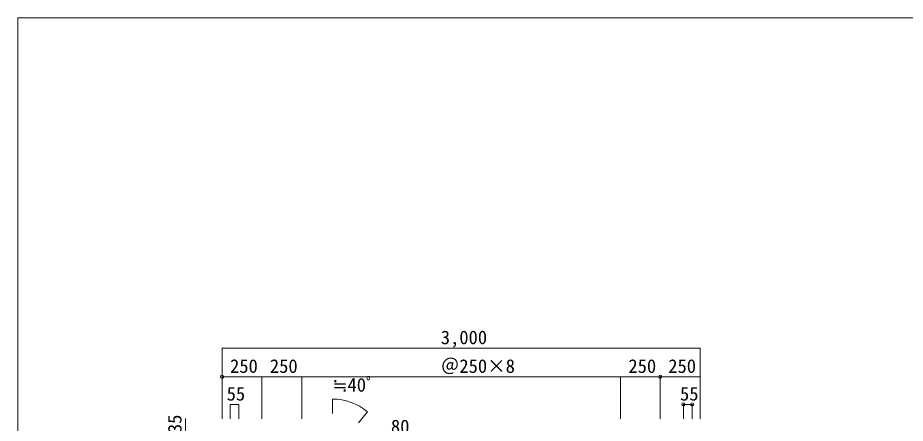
# Model space of a CAD drawing. Units: millimetres, scale not verified. Extents: x 187 to 5663, y 265 to 3998.
# Drawn here: x 187 to 2972, y 2617 to 3888 of the extents above; entities that cross this region are included whole.
import ezdxf
from ezdxf.enums import TextEntityAlignment as Align

# ---------------------------------------------------------------- set-up
doc = ezdxf.new("R2010")
doc.units = ezdxf.units.MM
doc.header["$LTSCALE"] = 20
doc.header["$PDMODE"] = 32
doc.header["$PDSIZE"] = 10
doc.layers.add('_0-0_', color=7, linetype='Continuous', lineweight=13)
doc.layers.add('寸法', color=1, linetype='Continuous', lineweight=13)
doc.styles.add('ＭＳ ゴシック', font='')
doc.styles.get('ＭＳ ゴシック').set_extended_font_data('MS Gothic')

msp = doc.modelspace()

# ---------------------------------------------------------------- linework, layer by layer
at = {"layer": '_0-0_', "color": 6}
msp.add_lwpolyline([(5663.46, 3888.25), (187.2, 3888.25), (187.2, 264.62), (5663.46, 264.62)], close=True, dxfattribs=at)
at = {"layer": '寸法'}
for p, q in [((828.32, 2852.59), (2328.32, 2852.59)), ((828.32, 2852.59), (828.32, 2762.59)), ((2328.32, 2852.59), (2328.32, 2762.59)), ((828.32, 2762.59), (953.32, 2762.59)), ((828.32, 2762.59), (828.32, 2630.8)), ((953.32, 2762.59), (1078.32, 2762.59)), ((953.32, 2762.59), (953.32, 2630.8)), ((1078.32, 2762.59), (2078.32, 2762.59)), ((1078.32, 2762.59), (1078.32, 2630.8)), ((2078.32, 2762.59), (2203.32, 2762.59)), ((2078.32, 2762.59), (2078.32, 2630.8)), ((2203.32, 2762.59), (2328.32, 2762.59)), ((2203.32, 2762.59), (2203.32, 2630.8)), ((2328.32, 2762.59), (2328.32, 2630.8)), ((853.32, 2675.79), (880.82, 2675.79)), ((853.32, 2675.79), (853.32, 2630.8)), ((880.82, 2675.79), (880.82, 2630.8)), ((1174.4, 2647.55), (1174.4, 2692.55)), ((2275.82, 2675.79), (2275.82, 2630.8)), ((2275.82, 2675.79), (2303.32, 2675.79)), ((2303.32, 2675.79), (2303.32, 2630.8)), ((1255.99, 2618.29), (1284.59, 2653.03)), ((713.32, 2632), (713.32, 2568.3))]:
    msp.add_line(p, q, dxfattribs=at)
msp.add_arc((1174.4, 2519.18), 173.37, 50.5369, 90, dxfattribs=at)
for p in [(828.32, 2762.59), (2203.32, 2762.59), (2275.82, 2675.79), (2303.32, 2675.79)]:
    msp.add_point(p, dxfattribs=at)

# ---------------------------------------------------------------- texts
at = {"layer": '寸法', "color": 3, "style": 'ＭＳ ゴシック'}
for s, p in [('3,000', (1514.57, 2851.9)), ('250', (853.32, 2761.9)), ('250', (978.32, 2761.9)), ('＠250×8', (1514.57, 2761.9)), ('250', (2103.32, 2761.9)), ('250', (2228.32, 2761.9)), ('≒40ﾟ', (1174.68, 2702.98)), ('55', (842.69, 2675.1)), ('55', (2265.19, 2675.1)), ('80', (1358.12, 2572.6))]:
    msp.add_text(s, height=42.72, dxfattribs=at).set_placement(p, align=Align.BOTTOM_LEFT)
msp.add_text('35', height=42.72, rotation=90, dxfattribs=at).set_placement((714.01, 2585.8), align=Align.BOTTOM_LEFT)

doc.saveas('drawing.dxf')
